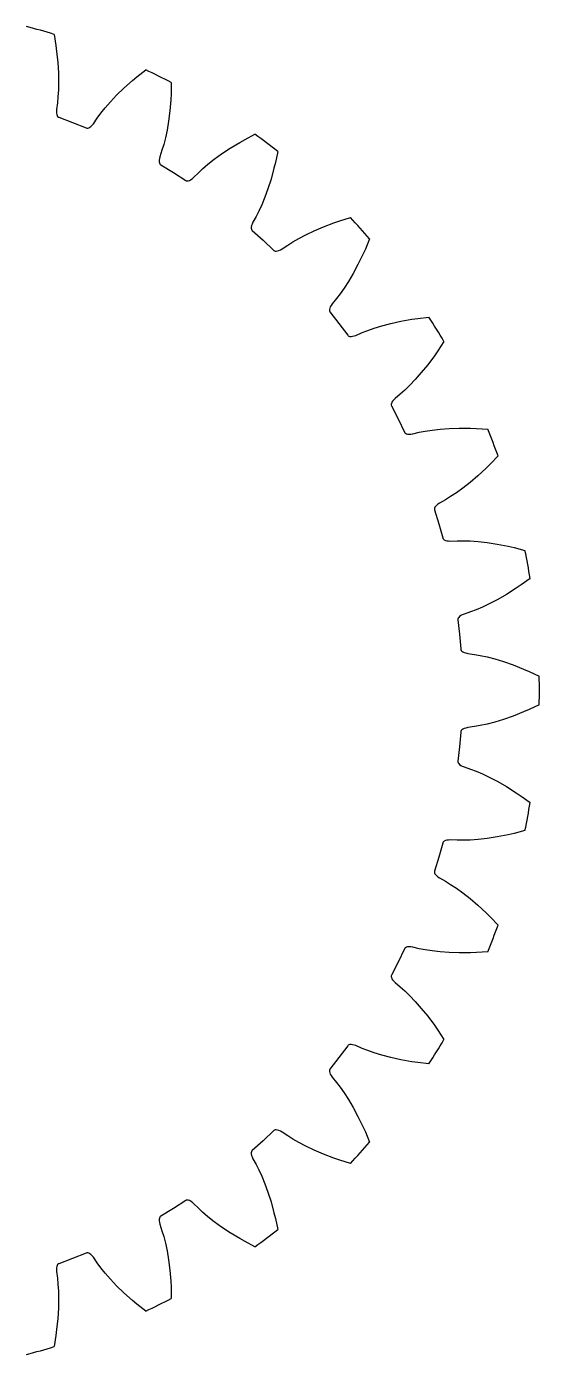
# Model space of a CAD drawing. Extents: x -36 to 36, y -35.9 to 35.9.
# Drawn here: x 9.1 to 36, y -34.8 to 34.8 of the extents above; entities that cross this region are included whole.
import ezdxf

# ---------------------------------------------------------------- set-up
doc = ezdxf.new("R2010")
doc.units = 0

msp = doc.modelspace()

# ---------------------------------------------------------------- linework, layer by layer
at = {"layer": 'layer0'}
for p, q in [((10.569, 34.414), (10.664, 33.837)), ((10.664, 33.837), (10.706, 33.523)), ((10.706, 33.523), (10.767, 32.936)), ((10.767, 32.936), (10.8, 32.403)), ((10.8, 32.403), (10.809, 31.926)), ((14.672, 31.987), (14.915, 32.19)), ((14.915, 32.19), (15.374, 32.552)), ((10.799, 31.504), (10.776, 31.14)), ((10.809, 31.926), (10.799, 31.504)), ((13.849, 31.222), (14.232, 31.594)), ((14.232, 31.594), (14.672, 31.987)), ((16.713, 31.886), (16.7, 31.301)), ((10.743, 30.831), (10.695, 30.478)), ((10.776, 31.14), (10.743, 30.831)), ((13.244, 30.557), (13.521, 30.875)), ((13.521, 30.875), (13.849, 31.222)), ((16.684, 30.985), (16.636, 30.397)), ((16.7, 31.301), (16.684, 30.985)), ((10.695, 30.478), (10.691, 30.377)), ((10.691, 30.377), (10.696, 30.289)), ((10.696, 30.289), (10.709, 30.214)), ((10.709, 30.214), (10.729, 30.154)), ((10.729, 30.154), (10.757, 30.108)), ((10.757, 30.108), (10.79, 30.076)), ((10.79, 30.076), (10.819, 30.062)), ((10.819, 30.062), (11.542, 29.792)), ((12.629, 29.728), (12.832, 30.022)), ((12.832, 30.022), (13.015, 30.272)), ((13.015, 30.272), (13.244, 30.557)), ((16.636, 30.397), (16.57, 29.867)), ((11.542, 29.792), (12.257, 29.505)), ((12.257, 29.505), (12.288, 29.496)), ((12.288, 29.496), (12.334, 29.497)), ((12.334, 29.497), (12.386, 29.512)), ((12.386, 29.512), (12.442, 29.543)), ((12.442, 29.543), (12.501, 29.589)), ((12.501, 29.589), (12.564, 29.651)), ((12.564, 29.651), (12.629, 29.728)), ((16.491, 29.396), (16.404, 28.984)), ((16.57, 29.867), (16.491, 29.396)), ((16.314, 28.63), (16.225, 28.332)), ((16.404, 28.984), (16.314, 28.63)), ((19.795, 28.441), (20.3, 28.746)), ((20.3, 28.746), (20.576, 28.901)), ((20.576, 28.901), (21.093, 29.173)), ((16.09, 27.895), (16.079, 27.808)), ((16.113, 27.994), (16.09, 27.895)), ((16.225, 28.332), (16.113, 27.994)), ((18.633, 27.603), (18.964, 27.865)), ((18.964, 27.865), (19.35, 28.146)), ((19.35, 28.146), (19.795, 28.441)), ((22.287, 28.272), (22.167, 27.7)), ((16.079, 27.808), (16.078, 27.732)), ((16.078, 27.732), (16.087, 27.669)), ((16.087, 27.669), (16.106, 27.619)), ((16.106, 27.619), (16.133, 27.582)), ((16.133, 27.582), (16.159, 27.562)), ((16.159, 27.562), (16.82, 27.164)), ((16.82, 27.164), (17.47, 26.751)), ((18.13, 27.153), (18.356, 27.365)), ((18.356, 27.365), (18.633, 27.603)), ((22.093, 27.392), (21.938, 26.823)), ((22.167, 27.7), (22.093, 27.392)), ((17.47, 26.751), (17.499, 26.736)), ((17.499, 26.736), (17.544, 26.728)), ((17.544, 26.728), (17.598, 26.734)), ((17.598, 26.734), (17.658, 26.754)), ((17.658, 26.754), (17.725, 26.788)), ((17.725, 26.788), (17.798, 26.837)), ((17.798, 26.837), (17.877, 26.902)), ((17.877, 26.902), (18.13, 27.153)), ((21.938, 26.823), (21.776, 26.314)), ((21.612, 25.866), (21.451, 25.476)), ((21.776, 26.314), (21.612, 25.866)), ((21.297, 25.144), (21.155, 24.868)), ((21.451, 25.476), (21.297, 25.144)), ((20.915, 24.38), (20.9, 24.306)), ((20.942, 24.463), (20.915, 24.38)), ((20.982, 24.557), (20.942, 24.463)), ((21.155, 24.868), (20.982, 24.557)), ((24.684, 24.319), (25.237, 24.527)), ((25.237, 24.527), (25.536, 24.629)), ((25.536, 24.629), (26.095, 24.801)), ((20.9, 24.306), (20.898, 24.242)), ((20.898, 24.242), (20.906, 24.189)), ((20.906, 24.189), (20.927, 24.147)), ((20.927, 24.147), (20.949, 24.124)), ((20.949, 24.124), (21.525, 23.611)), ((23.072, 23.526), (23.388, 23.71)), ((23.388, 23.71), (23.761, 23.906)), ((23.761, 23.906), (24.192, 24.111)), ((24.192, 24.111), (24.684, 24.319)), ((27.102, 23.695), (26.88, 23.155)), ((21.525, 23.611), (22.088, 23.085)), ((22.088, 23.085), (22.114, 23.065)), ((22.114, 23.065), (22.157, 23.049)), ((22.157, 23.049), (22.21, 23.045)), ((22.21, 23.045), (22.274, 23.054)), ((22.274, 23.054), (22.346, 23.075)), ((22.346, 23.075), (22.427, 23.11)), ((22.427, 23.11), (22.516, 23.159)), ((22.516, 23.159), (22.81, 23.359)), ((22.81, 23.359), (23.072, 23.526)), ((26.88, 23.155), (26.751, 22.866)), ((26.493, 22.335), (26.24, 21.865)), ((26.751, 22.866), (26.493, 22.335)), ((26.24, 21.865), (25.997, 21.454)), ((25.766, 21.101), (25.555, 20.803)), ((25.997, 21.454), (25.766, 21.101)), ((25.081, 20.199), (25.039, 20.121)), ((25.137, 20.283), (25.081, 20.199)), ((25.364, 20.558), (25.137, 20.283)), ((25.555, 20.803), (25.364, 20.558)), ((24.996, 19.989), (24.995, 19.936)), ((24.995, 19.936), (25.007, 19.891)), ((25.011, 20.051), (24.996, 19.989)), ((25.007, 19.891), (25.025, 19.864)), ((25.039, 20.121), (25.011, 20.051)), ((25.025, 19.864), (25.497, 19.254)), ((29.314, 19.472), (29.627, 19.517)), ((29.627, 19.517), (30.207, 19.583)), ((25.497, 19.254), (25.954, 18.633)), ((26.714, 18.77), (27.002, 18.886)), ((27.002, 18.886), (27.346, 19.008)), ((27.346, 19.008), (27.749, 19.133)), ((27.749, 19.133), (28.211, 19.255)), ((28.211, 19.255), (28.732, 19.369)), ((28.732, 19.369), (29.314, 19.472)), ((25.954, 18.633), (25.975, 18.609)), ((25.975, 18.609), (26.015, 18.585)), ((26.015, 18.585), (26.067, 18.572)), ((26.067, 18.572), (26.13, 18.568)), ((26.13, 18.568), (26.205, 18.576)), ((26.205, 18.576), (26.291, 18.596)), ((26.291, 18.596), (26.388, 18.627)), ((26.388, 18.627), (26.714, 18.77)), ((30.995, 18.312), (30.677, 17.821)), ((30.497, 17.561), (30.146, 17.087)), ((30.677, 17.821), (30.497, 17.561)), ((30.146, 17.087), (29.811, 16.671)), ((29.496, 16.312), (29.205, 16.007)), ((29.811, 16.671), (29.496, 16.312)), ((28.71, 15.547), (28.436, 15.319)), ((28.942, 15.753), (28.71, 15.547)), ((29.205, 16.007), (28.942, 15.753)), ((28.244, 15.056), (28.233, 15.003)), ((28.233, 15.003), (28.237, 14.957)), ((28.237, 14.957), (28.249, 14.927)), ((28.269, 15.114), (28.244, 15.056)), ((28.249, 14.927), (28.6, 14.241)), ((28.31, 15.178), (28.269, 15.114)), ((28.365, 15.246), (28.31, 15.178)), ((28.436, 15.319), (28.365, 15.246)), ((28.6, 14.241), (28.936, 13.547)), ((28.936, 13.547), (28.953, 13.519)), ((28.953, 13.519), (28.987, 13.489)), ((28.987, 13.489), (29.036, 13.466)), ((29.036, 13.466), (29.097, 13.451)), ((29.097, 13.451), (29.173, 13.445)), ((29.173, 13.445), (29.261, 13.448)), ((29.261, 13.448), (29.361, 13.461)), ((29.361, 13.461), (29.708, 13.542)), ((29.708, 13.542), (30.013, 13.603)), ((30.013, 13.603), (30.374, 13.66)), ((30.374, 13.66), (30.793, 13.708)), ((30.793, 13.708), (31.269, 13.743)), ((31.269, 13.743), (31.802, 13.76)), ((31.802, 13.76), (32.393, 13.754)), ((32.393, 13.754), (32.709, 13.741)), ((32.709, 13.741), (33.292, 13.699)), ((33.429, 11.881), (33.204, 11.658)), ((33.832, 12.304), (33.429, 11.881)), ((32.772, 11.256), (32.367, 10.909)), ((33.204, 11.658), (32.772, 11.256)), ((31.991, 10.614), (31.649, 10.368)), ((32.367, 10.909), (31.991, 10.614)), ((30.684, 9.775), (30.617, 9.718)), ((30.767, 9.833), (30.684, 9.775)), ((31.078, 10.007), (30.767, 9.833)), ((31.344, 10.167), (31.078, 10.007)), ((31.649, 10.368), (31.344, 10.167)), ((30.509, 9.56), (30.504, 9.514)), ((30.504, 9.514), (30.51, 9.482)), ((30.529, 9.61), (30.509, 9.56)), ((30.51, 9.482), (30.73, 8.744)), ((30.565, 9.663), (30.529, 9.61)), ((30.617, 9.718), (30.565, 9.663)), ((30.73, 8.744), (30.932, 8)), ((30.932, 8), (30.944, 7.969)), ((30.944, 7.969), (30.972, 7.933)), ((30.972, 7.933), (31.015, 7.901)), ((31.015, 7.901), (31.074, 7.875)), ((31.074, 7.875), (31.146, 7.855)), ((31.146, 7.855), (31.234, 7.842)), ((31.234, 7.842), (31.335, 7.837)), ((31.335, 7.837), (31.691, 7.852)), ((31.691, 7.852), (32.001, 7.856)), ((32.001, 7.856), (32.366, 7.846)), ((32.366, 7.846), (32.787, 7.817)), ((32.787, 7.817), (33.262, 7.764)), ((33.262, 7.764), (33.789, 7.682)), ((33.789, 7.682), (34.368, 7.568)), ((34.368, 7.568), (34.677, 7.497)), ((34.677, 7.497), (35.242, 7.349)), ((35.517, 5.878), (35.043, 5.536)), ((34.283, 5.043), (33.82, 4.776)), ((34.781, 5.359), (34.283, 5.043)), ((35.043, 5.536), (34.781, 5.359)), ((32.678, 4.234), (32.387, 4.126)), ((33.015, 4.376), (32.678, 4.234)), ((33.397, 4.555), (33.015, 4.376)), ((33.82, 4.776), (33.397, 4.555)), ((31.746, 3.791), (31.733, 3.747)), ((31.733, 3.747), (31.733, 3.715)), ((31.733, 3.715), (31.814, 2.948)), ((31.775, 3.837), (31.746, 3.791)), ((31.82, 3.882), (31.775, 3.837)), ((31.881, 3.926), (31.82, 3.882)), ((31.957, 3.97), (31.881, 3.926)), ((32.05, 4.012), (31.957, 3.97)), ((32.387, 4.126), (32.05, 4.012)), ((31.814, 2.948), (31.876, 2.179)), ((31.876, 2.179), (31.881, 2.148)), ((31.881, 2.148), (31.902, 2.106)), ((31.902, 2.106), (31.939, 2.068)), ((31.939, 2.068), (31.992, 2.031)), ((31.992, 2.031), (32.059, 1.998)), ((32.059, 1.998), (32.143, 1.97)), ((32.143, 1.97), (32.241, 1.946)), ((32.241, 1.946), (32.594, 1.895)), ((32.594, 1.895), (32.9, 1.842)), ((32.9, 1.842), (33.257, 1.765)), ((33.257, 1.765), (33.665, 1.659)), ((33.665, 1.659), (34.122, 1.52)), ((34.122, 1.52), (34.626, 1.342)), ((34.626, 1.342), (35.174, 1.124)), ((35.174, 1.124), (35.464, 0.997)), ((35.464, 0.997), (35.992, 0.748)), ((34.626, -1.342), (34.122, -1.52)), ((35.174, -1.124), (34.626, -1.342)), ((35.464, -0.997), (35.174, -1.124)), ((35.992, -0.748), (35.464, -0.997)), ((31.939, -2.068), (31.902, -2.106)), ((31.992, -2.031), (31.939, -2.068)), ((32.059, -1.998), (31.992, -2.031)), ((32.143, -1.97), (32.059, -1.998)), ((32.241, -1.946), (32.143, -1.97)), ((32.594, -1.895), (32.241, -1.946)), ((32.9, -1.842), (32.594, -1.895)), ((33.257, -1.765), (32.9, -1.842)), ((33.665, -1.659), (33.257, -1.765)), ((34.122, -1.52), (33.665, -1.659)), ((31.876, -2.179), (31.814, -2.948)), ((31.881, -2.148), (31.876, -2.179)), ((31.902, -2.106), (31.881, -2.148)), ((31.814, -2.948), (31.733, -3.715)), ((31.733, -3.715), (31.733, -3.747)), ((31.733, -3.747), (31.746, -3.791)), ((31.746, -3.791), (31.775, -3.837)), ((31.775, -3.837), (31.82, -3.882)), ((31.82, -3.882), (31.881, -3.926)), ((31.881, -3.926), (31.957, -3.97)), ((31.957, -3.97), (32.05, -4.012)), ((32.05, -4.012), (32.387, -4.126)), ((32.387, -4.126), (32.678, -4.234)), ((32.678, -4.234), (33.015, -4.376)), ((33.015, -4.376), (33.397, -4.555)), ((33.397, -4.555), (33.82, -4.776)), ((33.82, -4.776), (34.283, -5.043)), ((34.283, -5.043), (34.781, -5.359)), ((34.781, -5.359), (35.043, -5.536)), ((35.043, -5.536), (35.517, -5.878)), ((34.368, -7.568), (33.789, -7.682)), ((34.677, -7.497), (34.368, -7.568)), ((35.242, -7.349), (34.677, -7.497)), ((30.932, -8), (30.73, -8.744)), ((30.944, -7.969), (30.932, -8)), ((30.972, -7.933), (30.944, -7.969)), ((31.015, -7.901), (30.972, -7.933)), ((31.074, -7.875), (31.015, -7.901)), ((31.146, -7.855), (31.074, -7.875)), ((31.234, -7.842), (31.146, -7.855)), ((31.335, -7.837), (31.234, -7.842)), ((31.691, -7.852), (31.335, -7.837)), ((32.001, -7.856), (31.691, -7.852)), ((32.366, -7.846), (32.001, -7.856)), ((32.787, -7.817), (32.366, -7.846)), ((33.262, -7.764), (32.787, -7.817)), ((33.789, -7.682), (33.262, -7.764)), ((30.73, -8.744), (30.51, -9.482)), ((30.51, -9.482), (30.504, -9.514)), ((30.504, -9.514), (30.509, -9.56)), ((30.509, -9.56), (30.529, -9.61)), ((30.529, -9.61), (30.565, -9.663)), ((30.565, -9.663), (30.617, -9.718)), ((30.617, -9.718), (30.684, -9.775)), ((30.684, -9.775), (30.767, -9.833)), ((30.767, -9.833), (31.078, -10.007)), ((31.078, -10.007), (31.344, -10.167)), ((31.344, -10.167), (31.649, -10.368)), ((31.649, -10.368), (31.991, -10.614)), ((31.991, -10.614), (32.367, -10.909)), ((32.367, -10.909), (32.772, -11.256)), ((32.772, -11.256), (33.204, -11.658)), ((33.204, -11.658), (33.429, -11.881)), ((33.429, -11.881), (33.832, -12.304)), ((28.936, -13.547), (28.6, -14.241)), ((28.953, -13.519), (28.936, -13.547)), ((28.987, -13.489), (28.953, -13.519)), ((29.036, -13.466), (28.987, -13.489)), ((29.097, -13.451), (29.036, -13.466)), ((29.173, -13.445), (29.097, -13.451)), ((29.261, -13.448), (29.173, -13.445)), ((29.361, -13.461), (29.261, -13.448)), ((29.708, -13.542), (29.361, -13.461)), ((30.013, -13.603), (29.708, -13.542)), ((30.374, -13.66), (30.013, -13.603)), ((30.793, -13.708), (30.374, -13.66)), ((31.269, -13.743), (30.793, -13.708)), ((31.802, -13.76), (31.269, -13.743)), ((32.393, -13.754), (31.802, -13.76)), ((32.709, -13.741), (32.393, -13.754)), ((33.292, -13.699), (32.709, -13.741)), ((28.6, -14.241), (28.249, -14.927)), ((28.237, -14.957), (28.233, -15.003)), ((28.233, -15.003), (28.244, -15.056)), ((28.249, -14.927), (28.237, -14.957)), ((28.244, -15.056), (28.269, -15.114)), ((28.269, -15.114), (28.31, -15.178)), ((28.31, -15.178), (28.365, -15.246)), ((28.365, -15.246), (28.436, -15.319)), ((28.436, -15.319), (28.71, -15.547)), ((28.71, -15.547), (28.942, -15.753)), ((28.942, -15.753), (29.205, -16.007)), ((29.205, -16.007), (29.496, -16.312)), ((29.496, -16.312), (29.811, -16.671)), ((29.811, -16.671), (30.146, -17.087)), ((30.146, -17.087), (30.497, -17.561)), ((30.497, -17.561), (30.677, -17.821)), ((30.677, -17.821), (30.995, -18.312)), ((25.954, -18.633), (25.497, -19.254)), ((25.975, -18.609), (25.954, -18.633)), ((26.015, -18.585), (25.975, -18.609)), ((26.067, -18.572), (26.015, -18.585)), ((26.13, -18.568), (26.067, -18.572)), ((26.205, -18.576), (26.13, -18.568)), ((26.291, -18.596), (26.205, -18.576)), ((26.388, -18.627), (26.291, -18.596)), ((26.714, -18.77), (26.388, -18.627)), ((27.002, -18.886), (26.714, -18.77)), ((25.497, -19.254), (25.025, -19.864)), ((27.346, -19.008), (27.002, -18.886)), ((27.749, -19.133), (27.346, -19.008)), ((28.211, -19.255), (27.749, -19.133)), ((28.732, -19.369), (28.211, -19.255)), ((29.314, -19.472), (28.732, -19.369)), ((29.627, -19.517), (29.314, -19.472)), ((25.007, -19.891), (24.995, -19.936)), ((24.995, -19.936), (24.996, -19.989)), ((24.996, -19.989), (25.011, -20.051)), ((25.025, -19.864), (25.007, -19.891)), ((25.011, -20.051), (25.039, -20.121)), ((25.039, -20.121), (25.081, -20.199)), ((30.207, -19.583), (29.627, -19.517)), ((25.081, -20.199), (25.137, -20.283)), ((25.137, -20.283), (25.364, -20.558)), ((25.364, -20.558), (25.555, -20.803)), ((25.555, -20.803), (25.766, -21.101)), ((25.766, -21.101), (25.997, -21.454)), ((25.997, -21.454), (26.24, -21.865)), ((26.24, -21.865), (26.493, -22.335)), ((26.493, -22.335), (26.751, -22.866)), ((26.751, -22.866), (26.88, -23.155)), ((21.525, -23.611), (20.949, -24.124)), ((22.088, -23.085), (21.525, -23.611)), ((22.114, -23.065), (22.088, -23.085)), ((22.157, -23.049), (22.114, -23.065)), ((22.21, -23.045), (22.157, -23.049)), ((22.274, -23.054), (22.21, -23.045)), ((22.346, -23.075), (22.274, -23.054)), ((22.427, -23.11), (22.346, -23.075)), ((22.516, -23.159), (22.427, -23.11)), ((22.81, -23.359), (22.516, -23.159)), ((23.072, -23.526), (22.81, -23.359)), ((23.388, -23.71), (23.072, -23.526)), ((26.88, -23.155), (27.102, -23.695)), ((20.906, -24.189), (20.898, -24.242)), ((20.898, -24.242), (20.9, -24.306)), ((20.9, -24.306), (20.915, -24.38)), ((20.927, -24.147), (20.906, -24.189)), ((20.949, -24.124), (20.927, -24.147)), ((23.761, -23.906), (23.388, -23.71)), ((24.192, -24.111), (23.761, -23.906)), ((24.684, -24.319), (24.192, -24.111)), ((25.237, -24.527), (24.684, -24.319)), ((20.915, -24.38), (20.942, -24.463)), ((20.942, -24.463), (20.982, -24.557)), ((20.982, -24.557), (21.155, -24.868)), ((21.155, -24.868), (21.297, -25.144)), ((25.536, -24.629), (25.237, -24.527)), ((26.095, -24.801), (25.536, -24.629)), ((21.297, -25.144), (21.451, -25.476)), ((21.451, -25.476), (21.612, -25.866)), ((21.612, -25.866), (21.776, -26.314)), ((21.776, -26.314), (21.938, -26.823)), ((17.47, -26.751), (16.82, -27.164)), ((17.499, -26.736), (17.47, -26.751)), ((17.544, -26.728), (17.499, -26.736)), ((17.598, -26.734), (17.544, -26.728)), ((17.658, -26.754), (17.598, -26.734)), ((17.725, -26.788), (17.658, -26.754)), ((17.798, -26.837), (17.725, -26.788)), ((17.877, -26.902), (17.798, -26.837)), ((18.13, -27.153), (17.877, -26.902)), ((18.356, -27.365), (18.13, -27.153)), ((21.938, -26.823), (22.093, -27.392)), ((16.087, -27.669), (16.078, -27.732)), ((16.078, -27.732), (16.079, -27.808)), ((16.079, -27.808), (16.09, -27.895)), ((16.106, -27.619), (16.087, -27.669)), ((16.133, -27.582), (16.106, -27.619)), ((16.159, -27.562), (16.133, -27.582)), ((16.82, -27.164), (16.159, -27.562)), ((18.633, -27.603), (18.356, -27.365)), ((18.964, -27.865), (18.633, -27.603)), ((22.093, -27.392), (22.167, -27.7)), ((22.167, -27.7), (22.287, -28.272)), ((16.09, -27.895), (16.113, -27.994)), ((16.113, -27.994), (16.225, -28.332)), ((16.225, -28.332), (16.314, -28.63)), ((19.35, -28.146), (18.964, -27.865)), ((19.795, -28.441), (19.35, -28.146)), ((20.3, -28.746), (19.795, -28.441)), ((16.314, -28.63), (16.404, -28.984)), ((16.404, -28.984), (16.491, -29.396)), ((20.576, -28.901), (20.3, -28.746)), ((21.093, -29.173), (20.576, -28.901)), ((11.542, -29.792), (10.819, -30.062)), ((12.257, -29.505), (11.542, -29.792)), ((12.288, -29.496), (12.257, -29.505)), ((12.334, -29.497), (12.288, -29.496)), ((12.386, -29.512), (12.334, -29.497)), ((12.442, -29.543), (12.386, -29.512)), ((12.501, -29.589), (12.442, -29.543)), ((12.564, -29.651), (12.501, -29.589)), ((12.629, -29.728), (12.564, -29.651)), ((12.832, -30.022), (12.629, -29.728)), ((16.491, -29.396), (16.57, -29.867)), ((16.57, -29.867), (16.636, -30.397)), ((10.696, -30.289), (10.691, -30.377)), ((10.691, -30.377), (10.695, -30.478)), ((10.695, -30.478), (10.743, -30.831)), ((10.709, -30.214), (10.696, -30.289)), ((10.729, -30.154), (10.709, -30.214)), ((10.757, -30.108), (10.729, -30.154)), ((10.79, -30.076), (10.757, -30.108)), ((10.819, -30.062), (10.79, -30.076)), ((13.015, -30.272), (12.832, -30.022)), ((13.244, -30.557), (13.015, -30.272)), ((13.521, -30.875), (13.244, -30.557)), ((16.636, -30.397), (16.684, -30.985)), ((10.743, -30.831), (10.776, -31.14)), ((10.776, -31.14), (10.799, -31.504)), ((13.849, -31.222), (13.521, -30.875)), ((14.232, -31.594), (13.849, -31.222)), ((16.684, -30.985), (16.7, -31.301)), ((16.7, -31.301), (16.713, -31.886)), ((10.799, -31.504), (10.809, -31.926)), ((10.809, -31.926), (10.8, -32.403)), ((14.672, -31.987), (14.232, -31.594)), ((14.915, -32.19), (14.672, -31.987)), ((10.8, -32.403), (10.767, -32.936)), ((15.374, -32.552), (14.915, -32.19)), ((10.767, -32.936), (10.706, -33.523)), ((10.664, -33.837), (10.569, -34.414)), ((10.706, -33.523), (10.664, -33.837))]:
    msp.add_line(p, q, dxfattribs=at)
for start, end in [(72.9271, 75.30819), (62.33887, 64.71996), (51.75063, 54.13172), (41.1624, 43.54349), (30.57416, 32.95525), (19.98593, 22.36701), (9.39769, 11.77878), (358.80946, 361.19054), (348.22122, 350.60231), (337.63299, 340.01407), (327.04475, 329.42584), (316.45651, 318.8376), (305.86828, 308.24937), (295.28004, 297.66113), (284.69181, 287.0729)]:
    msp.add_arc((0, 0), 36, start, end, dxfattribs=at)
at = {"layer": 'layer1'}
for p, q in [((10.569, 34.414), (10.664, 33.837)), ((10.664, 33.837), (10.706, 33.523)), ((10.706, 33.523), (10.767, 32.936)), ((10.767, 32.936), (10.8, 32.403)), ((10.8, 32.403), (10.809, 31.926)), ((14.672, 31.987), (14.915, 32.19)), ((14.915, 32.19), (15.374, 32.552)), ((10.799, 31.504), (10.776, 31.14)), ((10.809, 31.926), (10.799, 31.504)), ((13.849, 31.222), (14.232, 31.594)), ((14.232, 31.594), (14.672, 31.987)), ((16.713, 31.886), (16.7, 31.301)), ((10.743, 30.831), (10.695, 30.478)), ((10.776, 31.14), (10.743, 30.831)), ((13.244, 30.557), (13.521, 30.875)), ((13.521, 30.875), (13.849, 31.222)), ((16.684, 30.985), (16.636, 30.397)), ((16.7, 31.301), (16.684, 30.985)), ((10.695, 30.478), (10.691, 30.377)), ((10.691, 30.377), (10.696, 30.289)), ((10.696, 30.289), (10.709, 30.214)), ((10.709, 30.214), (10.729, 30.154)), ((10.729, 30.154), (10.757, 30.108)), ((10.757, 30.108), (10.79, 30.076)), ((10.79, 30.076), (10.819, 30.062)), ((10.819, 30.062), (11.542, 29.792)), ((12.629, 29.728), (12.832, 30.022)), ((12.832, 30.022), (13.015, 30.272)), ((13.015, 30.272), (13.244, 30.557)), ((16.636, 30.397), (16.57, 29.867)), ((11.542, 29.792), (12.257, 29.505)), ((12.257, 29.505), (12.288, 29.496)), ((12.288, 29.496), (12.334, 29.497)), ((12.334, 29.497), (12.386, 29.512)), ((12.386, 29.512), (12.442, 29.543)), ((12.442, 29.543), (12.501, 29.589)), ((12.501, 29.589), (12.564, 29.651)), ((12.564, 29.651), (12.629, 29.728)), ((16.491, 29.396), (16.404, 28.984)), ((16.57, 29.867), (16.491, 29.396)), ((16.314, 28.63), (16.225, 28.332)), ((16.404, 28.984), (16.314, 28.63)), ((19.795, 28.441), (20.3, 28.746)), ((20.3, 28.746), (20.576, 28.901)), ((20.576, 28.901), (21.093, 29.173)), ((16.09, 27.895), (16.079, 27.808)), ((16.113, 27.994), (16.09, 27.895)), ((16.225, 28.332), (16.113, 27.994)), ((18.633, 27.603), (18.964, 27.865)), ((18.964, 27.865), (19.35, 28.146)), ((19.35, 28.146), (19.795, 28.441)), ((22.287, 28.272), (22.167, 27.7)), ((16.079, 27.808), (16.078, 27.732)), ((16.078, 27.732), (16.087, 27.669)), ((16.087, 27.669), (16.106, 27.619)), ((16.106, 27.619), (16.133, 27.582)), ((16.133, 27.582), (16.159, 27.562)), ((16.159, 27.562), (16.82, 27.164)), ((16.82, 27.164), (17.47, 26.751)), ((18.13, 27.153), (18.356, 27.365)), ((18.356, 27.365), (18.633, 27.603)), ((22.093, 27.392), (21.938, 26.823)), ((22.167, 27.7), (22.093, 27.392)), ((17.47, 26.751), (17.499, 26.736)), ((17.499, 26.736), (17.544, 26.728)), ((17.544, 26.728), (17.598, 26.734)), ((17.598, 26.734), (17.658, 26.754)), ((17.658, 26.754), (17.725, 26.788)), ((17.725, 26.788), (17.798, 26.837)), ((17.798, 26.837), (17.877, 26.902)), ((17.877, 26.902), (18.13, 27.153)), ((21.938, 26.823), (21.776, 26.314)), ((21.612, 25.866), (21.451, 25.476)), ((21.776, 26.314), (21.612, 25.866)), ((21.297, 25.144), (21.155, 24.868)), ((21.451, 25.476), (21.297, 25.144)), ((20.915, 24.38), (20.9, 24.306)), ((20.942, 24.463), (20.915, 24.38)), ((20.982, 24.557), (20.942, 24.463)), ((21.155, 24.868), (20.982, 24.557)), ((24.684, 24.319), (25.237, 24.527)), ((25.237, 24.527), (25.536, 24.629)), ((25.536, 24.629), (26.095, 24.801)), ((20.9, 24.306), (20.898, 24.242)), ((20.898, 24.242), (20.906, 24.189)), ((20.906, 24.189), (20.927, 24.147)), ((20.927, 24.147), (20.949, 24.124)), ((20.949, 24.124), (21.525, 23.611)), ((23.072, 23.526), (23.388, 23.71)), ((23.388, 23.71), (23.761, 23.906)), ((23.761, 23.906), (24.192, 24.111)), ((24.192, 24.111), (24.684, 24.319)), ((27.102, 23.695), (26.88, 23.155)), ((21.525, 23.611), (22.088, 23.085)), ((22.088, 23.085), (22.114, 23.065)), ((22.114, 23.065), (22.157, 23.049)), ((22.157, 23.049), (22.21, 23.045)), ((22.21, 23.045), (22.274, 23.054)), ((22.274, 23.054), (22.346, 23.075)), ((22.346, 23.075), (22.427, 23.11)), ((22.427, 23.11), (22.516, 23.159)), ((22.516, 23.159), (22.81, 23.359)), ((22.81, 23.359), (23.072, 23.526)), ((26.88, 23.155), (26.751, 22.866)), ((26.493, 22.335), (26.24, 21.865)), ((26.751, 22.866), (26.493, 22.335)), ((26.24, 21.865), (25.997, 21.454)), ((25.766, 21.101), (25.555, 20.803)), ((25.997, 21.454), (25.766, 21.101)), ((25.081, 20.199), (25.039, 20.121)), ((25.137, 20.283), (25.081, 20.199)), ((25.364, 20.558), (25.137, 20.283)), ((25.555, 20.803), (25.364, 20.558)), ((24.996, 19.989), (24.995, 19.936)), ((24.995, 19.936), (25.007, 19.891)), ((25.011, 20.051), (24.996, 19.989)), ((25.007, 19.891), (25.025, 19.864)), ((25.039, 20.121), (25.011, 20.051)), ((25.025, 19.864), (25.497, 19.254)), ((29.314, 19.472), (29.627, 19.517)), ((29.627, 19.517), (30.207, 19.583)), ((25.497, 19.254), (25.954, 18.633)), ((26.714, 18.77), (27.002, 18.886)), ((27.002, 18.886), (27.346, 19.008)), ((27.346, 19.008), (27.749, 19.133)), ((27.749, 19.133), (28.211, 19.255)), ((28.211, 19.255), (28.732, 19.369)), ((28.732, 19.369), (29.314, 19.472)), ((25.954, 18.633), (25.975, 18.609)), ((25.975, 18.609), (26.015, 18.585)), ((26.015, 18.585), (26.067, 18.572)), ((26.067, 18.572), (26.13, 18.568)), ((26.13, 18.568), (26.205, 18.576)), ((26.205, 18.576), (26.291, 18.596)), ((26.291, 18.596), (26.388, 18.627)), ((26.388, 18.627), (26.714, 18.77)), ((30.995, 18.312), (30.677, 17.821)), ((30.497, 17.561), (30.146, 17.087)), ((30.677, 17.821), (30.497, 17.561)), ((30.146, 17.087), (29.811, 16.671)), ((29.496, 16.312), (29.205, 16.007)), ((29.811, 16.671), (29.496, 16.312)), ((28.71, 15.547), (28.436, 15.319)), ((28.942, 15.753), (28.71, 15.547)), ((29.205, 16.007), (28.942, 15.753)), ((28.244, 15.056), (28.233, 15.003)), ((28.233, 15.003), (28.237, 14.957)), ((28.237, 14.957), (28.249, 14.927)), ((28.269, 15.114), (28.244, 15.056)), ((28.249, 14.927), (28.6, 14.241)), ((28.31, 15.178), (28.269, 15.114)), ((28.365, 15.246), (28.31, 15.178)), ((28.436, 15.319), (28.365, 15.246)), ((28.6, 14.241), (28.936, 13.547)), ((28.936, 13.547), (28.953, 13.519)), ((28.953, 13.519), (28.987, 13.489)), ((28.987, 13.489), (29.036, 13.466)), ((29.036, 13.466), (29.097, 13.451)), ((29.097, 13.451), (29.173, 13.445)), ((29.173, 13.445), (29.261, 13.448)), ((29.261, 13.448), (29.361, 13.461)), ((29.361, 13.461), (29.708, 13.542)), ((29.708, 13.542), (30.013, 13.603)), ((30.013, 13.603), (30.374, 13.66)), ((30.374, 13.66), (30.793, 13.708)), ((30.793, 13.708), (31.269, 13.743)), ((31.269, 13.743), (31.802, 13.76)), ((31.802, 13.76), (32.393, 13.754)), ((32.393, 13.754), (32.709, 13.741)), ((32.709, 13.741), (33.292, 13.699)), ((33.429, 11.881), (33.204, 11.658)), ((33.832, 12.304), (33.429, 11.881)), ((32.772, 11.256), (32.367, 10.909)), ((33.204, 11.658), (32.772, 11.256)), ((31.991, 10.614), (31.649, 10.368)), ((32.367, 10.909), (31.991, 10.614)), ((30.684, 9.775), (30.617, 9.718)), ((30.767, 9.833), (30.684, 9.775)), ((31.078, 10.007), (30.767, 9.833)), ((31.344, 10.167), (31.078, 10.007)), ((31.649, 10.368), (31.344, 10.167)), ((30.509, 9.56), (30.504, 9.514)), ((30.504, 9.514), (30.51, 9.482)), ((30.529, 9.61), (30.509, 9.56)), ((30.51, 9.482), (30.73, 8.744)), ((30.565, 9.663), (30.529, 9.61)), ((30.617, 9.718), (30.565, 9.663)), ((30.73, 8.744), (30.932, 8)), ((30.932, 8), (30.944, 7.969)), ((30.944, 7.969), (30.972, 7.933)), ((30.972, 7.933), (31.015, 7.901)), ((31.015, 7.901), (31.074, 7.875)), ((31.074, 7.875), (31.146, 7.855)), ((31.146, 7.855), (31.234, 7.842)), ((31.234, 7.842), (31.335, 7.837)), ((31.335, 7.837), (31.691, 7.852)), ((31.691, 7.852), (32.001, 7.856)), ((32.001, 7.856), (32.366, 7.846)), ((32.366, 7.846), (32.787, 7.817)), ((32.787, 7.817), (33.262, 7.764)), ((33.262, 7.764), (33.789, 7.682)), ((33.789, 7.682), (34.368, 7.568)), ((34.368, 7.568), (34.677, 7.497)), ((34.677, 7.497), (35.242, 7.349)), ((35.517, 5.878), (35.043, 5.536)), ((34.283, 5.043), (33.82, 4.776)), ((34.781, 5.359), (34.283, 5.043)), ((35.043, 5.536), (34.781, 5.359)), ((32.678, 4.234), (32.387, 4.126)), ((33.015, 4.376), (32.678, 4.234)), ((33.397, 4.555), (33.015, 4.376)), ((33.82, 4.776), (33.397, 4.555)), ((31.746, 3.791), (31.733, 3.747)), ((31.733, 3.747), (31.733, 3.715)), ((31.733, 3.715), (31.814, 2.948)), ((31.775, 3.837), (31.746, 3.791)), ((31.82, 3.882), (31.775, 3.837)), ((31.881, 3.926), (31.82, 3.882)), ((31.957, 3.97), (31.881, 3.926)), ((32.05, 4.012), (31.957, 3.97)), ((32.387, 4.126), (32.05, 4.012)), ((31.814, 2.948), (31.876, 2.179)), ((31.876, 2.179), (31.881, 2.148)), ((31.881, 2.148), (31.902, 2.106)), ((31.902, 2.106), (31.939, 2.068)), ((31.939, 2.068), (31.992, 2.031)), ((31.992, 2.031), (32.059, 1.998)), ((32.059, 1.998), (32.143, 1.97)), ((32.143, 1.97), (32.241, 1.946)), ((32.241, 1.946), (32.594, 1.895)), ((32.594, 1.895), (32.9, 1.842)), ((32.9, 1.842), (33.257, 1.765)), ((33.257, 1.765), (33.665, 1.659)), ((33.665, 1.659), (34.122, 1.52)), ((34.122, 1.52), (34.626, 1.342)), ((34.626, 1.342), (35.174, 1.124)), ((35.174, 1.124), (35.464, 0.997)), ((35.464, 0.997), (35.992, 0.748)), ((34.626, -1.342), (34.122, -1.52)), ((35.174, -1.124), (34.626, -1.342)), ((35.464, -0.997), (35.174, -1.124)), ((35.992, -0.748), (35.464, -0.997)), ((31.939, -2.068), (31.902, -2.106)), ((31.992, -2.031), (31.939, -2.068)), ((32.059, -1.998), (31.992, -2.031)), ((32.143, -1.97), (32.059, -1.998)), ((32.241, -1.946), (32.143, -1.97)), ((32.594, -1.895), (32.241, -1.946)), ((32.9, -1.842), (32.594, -1.895)), ((33.257, -1.765), (32.9, -1.842)), ((33.665, -1.659), (33.257, -1.765)), ((34.122, -1.52), (33.665, -1.659)), ((31.876, -2.179), (31.814, -2.948)), ((31.881, -2.148), (31.876, -2.179)), ((31.902, -2.106), (31.881, -2.148)), ((31.814, -2.948), (31.733, -3.715)), ((31.733, -3.715), (31.733, -3.747)), ((31.733, -3.747), (31.746, -3.791)), ((31.746, -3.791), (31.775, -3.837)), ((31.775, -3.837), (31.82, -3.882)), ((31.82, -3.882), (31.881, -3.926)), ((31.881, -3.926), (31.957, -3.97)), ((31.957, -3.97), (32.05, -4.012)), ((32.05, -4.012), (32.387, -4.126)), ((32.387, -4.126), (32.678, -4.234)), ((32.678, -4.234), (33.015, -4.376)), ((33.015, -4.376), (33.397, -4.555)), ((33.397, -4.555), (33.82, -4.776)), ((33.82, -4.776), (34.283, -5.043)), ((34.283, -5.043), (34.781, -5.359)), ((34.781, -5.359), (35.043, -5.536)), ((35.043, -5.536), (35.517, -5.878)), ((34.368, -7.568), (33.789, -7.682)), ((34.677, -7.497), (34.368, -7.568)), ((35.242, -7.349), (34.677, -7.497)), ((30.932, -8), (30.73, -8.744)), ((30.944, -7.969), (30.932, -8)), ((30.972, -7.933), (30.944, -7.969)), ((31.015, -7.901), (30.972, -7.933)), ((31.074, -7.875), (31.015, -7.901)), ((31.146, -7.855), (31.074, -7.875)), ((31.234, -7.842), (31.146, -7.855)), ((31.335, -7.837), (31.234, -7.842)), ((31.691, -7.852), (31.335, -7.837)), ((32.001, -7.856), (31.691, -7.852)), ((32.366, -7.846), (32.001, -7.856)), ((32.787, -7.817), (32.366, -7.846)), ((33.262, -7.764), (32.787, -7.817)), ((33.789, -7.682), (33.262, -7.764)), ((30.73, -8.744), (30.51, -9.482)), ((30.51, -9.482), (30.504, -9.514)), ((30.504, -9.514), (30.509, -9.56)), ((30.509, -9.56), (30.529, -9.61)), ((30.529, -9.61), (30.565, -9.663)), ((30.565, -9.663), (30.617, -9.718)), ((30.617, -9.718), (30.684, -9.775)), ((30.684, -9.775), (30.767, -9.833)), ((30.767, -9.833), (31.078, -10.007)), ((31.078, -10.007), (31.344, -10.167)), ((31.344, -10.167), (31.649, -10.368)), ((31.649, -10.368), (31.991, -10.614)), ((31.991, -10.614), (32.367, -10.909)), ((32.367, -10.909), (32.772, -11.256)), ((32.772, -11.256), (33.204, -11.658)), ((33.204, -11.658), (33.429, -11.881)), ((33.429, -11.881), (33.832, -12.304)), ((28.936, -13.547), (28.6, -14.241)), ((28.953, -13.519), (28.936, -13.547)), ((28.987, -13.489), (28.953, -13.519)), ((29.036, -13.466), (28.987, -13.489)), ((29.097, -13.451), (29.036, -13.466)), ((29.173, -13.445), (29.097, -13.451)), ((29.261, -13.448), (29.173, -13.445)), ((29.361, -13.461), (29.261, -13.448)), ((29.708, -13.542), (29.361, -13.461)), ((30.013, -13.603), (29.708, -13.542)), ((30.374, -13.66), (30.013, -13.603)), ((30.793, -13.708), (30.374, -13.66)), ((31.269, -13.743), (30.793, -13.708)), ((31.802, -13.76), (31.269, -13.743)), ((32.393, -13.754), (31.802, -13.76)), ((32.709, -13.741), (32.393, -13.754)), ((33.292, -13.699), (32.709, -13.741)), ((28.6, -14.241), (28.249, -14.927)), ((28.237, -14.957), (28.233, -15.003)), ((28.233, -15.003), (28.244, -15.056)), ((28.249, -14.927), (28.237, -14.957)), ((28.244, -15.056), (28.269, -15.114)), ((28.269, -15.114), (28.31, -15.178)), ((28.31, -15.178), (28.365, -15.246)), ((28.365, -15.246), (28.436, -15.319)), ((28.436, -15.319), (28.71, -15.547)), ((28.71, -15.547), (28.942, -15.753)), ((28.942, -15.753), (29.205, -16.007)), ((29.205, -16.007), (29.496, -16.312)), ((29.496, -16.312), (29.811, -16.671)), ((29.811, -16.671), (30.146, -17.087)), ((30.146, -17.087), (30.497, -17.561)), ((30.497, -17.561), (30.677, -17.821)), ((30.677, -17.821), (30.995, -18.312)), ((25.954, -18.633), (25.497, -19.254)), ((25.975, -18.609), (25.954, -18.633)), ((26.015, -18.585), (25.975, -18.609)), ((26.067, -18.572), (26.015, -18.585)), ((26.13, -18.568), (26.067, -18.572)), ((26.205, -18.576), (26.13, -18.568)), ((26.291, -18.596), (26.205, -18.576)), ((26.388, -18.627), (26.291, -18.596)), ((26.714, -18.77), (26.388, -18.627)), ((27.002, -18.886), (26.714, -18.77)), ((25.497, -19.254), (25.025, -19.864)), ((27.346, -19.008), (27.002, -18.886)), ((27.749, -19.133), (27.346, -19.008)), ((28.211, -19.255), (27.749, -19.133)), ((28.732, -19.369), (28.211, -19.255)), ((29.314, -19.472), (28.732, -19.369)), ((29.627, -19.517), (29.314, -19.472)), ((25.007, -19.891), (24.995, -19.936)), ((24.995, -19.936), (24.996, -19.989)), ((24.996, -19.989), (25.011, -20.051)), ((25.025, -19.864), (25.007, -19.891)), ((25.011, -20.051), (25.039, -20.121)), ((25.039, -20.121), (25.081, -20.199)), ((30.207, -19.583), (29.627, -19.517)), ((25.081, -20.199), (25.137, -20.283)), ((25.137, -20.283), (25.364, -20.558)), ((25.364, -20.558), (25.555, -20.803)), ((25.555, -20.803), (25.766, -21.101)), ((25.766, -21.101), (25.997, -21.454)), ((25.997, -21.454), (26.24, -21.865)), ((26.24, -21.865), (26.493, -22.335)), ((26.493, -22.335), (26.751, -22.866)), ((26.751, -22.866), (26.88, -23.155)), ((21.525, -23.611), (20.949, -24.124)), ((22.088, -23.085), (21.525, -23.611)), ((22.114, -23.065), (22.088, -23.085)), ((22.157, -23.049), (22.114, -23.065)), ((22.21, -23.045), (22.157, -23.049)), ((22.274, -23.054), (22.21, -23.045)), ((22.346, -23.075), (22.274, -23.054)), ((22.427, -23.11), (22.346, -23.075)), ((22.516, -23.159), (22.427, -23.11)), ((22.81, -23.359), (22.516, -23.159)), ((23.072, -23.526), (22.81, -23.359)), ((23.388, -23.71), (23.072, -23.526)), ((26.88, -23.155), (27.102, -23.695)), ((20.906, -24.189), (20.898, -24.242)), ((20.898, -24.242), (20.9, -24.306)), ((20.9, -24.306), (20.915, -24.38)), ((20.927, -24.147), (20.906, -24.189)), ((20.949, -24.124), (20.927, -24.147)), ((23.761, -23.906), (23.388, -23.71)), ((24.192, -24.111), (23.761, -23.906)), ((24.684, -24.319), (24.192, -24.111)), ((25.237, -24.527), (24.684, -24.319)), ((20.915, -24.38), (20.942, -24.463)), ((20.942, -24.463), (20.982, -24.557)), ((20.982, -24.557), (21.155, -24.868)), ((21.155, -24.868), (21.297, -25.144)), ((25.536, -24.629), (25.237, -24.527)), ((26.095, -24.801), (25.536, -24.629)), ((21.297, -25.144), (21.451, -25.476)), ((21.451, -25.476), (21.612, -25.866)), ((21.612, -25.866), (21.776, -26.314)), ((21.776, -26.314), (21.938, -26.823)), ((17.47, -26.751), (16.82, -27.164)), ((17.499, -26.736), (17.47, -26.751)), ((17.544, -26.728), (17.499, -26.736)), ((17.598, -26.734), (17.544, -26.728)), ((17.658, -26.754), (17.598, -26.734)), ((17.725, -26.788), (17.658, -26.754)), ((17.798, -26.837), (17.725, -26.788)), ((17.877, -26.902), (17.798, -26.837)), ((18.13, -27.153), (17.877, -26.902)), ((18.356, -27.365), (18.13, -27.153)), ((21.938, -26.823), (22.093, -27.392)), ((16.087, -27.669), (16.078, -27.732)), ((16.078, -27.732), (16.079, -27.808)), ((16.079, -27.808), (16.09, -27.895)), ((16.106, -27.619), (16.087, -27.669)), ((16.133, -27.582), (16.106, -27.619)), ((16.159, -27.562), (16.133, -27.582)), ((16.82, -27.164), (16.159, -27.562)), ((18.633, -27.603), (18.356, -27.365)), ((18.964, -27.865), (18.633, -27.603)), ((22.093, -27.392), (22.167, -27.7)), ((22.167, -27.7), (22.287, -28.272)), ((16.09, -27.895), (16.113, -27.994)), ((16.113, -27.994), (16.225, -28.332)), ((16.225, -28.332), (16.314, -28.63)), ((19.35, -28.146), (18.964, -27.865)), ((19.795, -28.441), (19.35, -28.146)), ((20.3, -28.746), (19.795, -28.441)), ((16.314, -28.63), (16.404, -28.984)), ((16.404, -28.984), (16.491, -29.396)), ((20.576, -28.901), (20.3, -28.746)), ((21.093, -29.173), (20.576, -28.901)), ((11.542, -29.792), (10.819, -30.062)), ((12.257, -29.505), (11.542, -29.792)), ((12.288, -29.496), (12.257, -29.505)), ((12.334, -29.497), (12.288, -29.496)), ((12.386, -29.512), (12.334, -29.497)), ((12.442, -29.543), (12.386, -29.512)), ((12.501, -29.589), (12.442, -29.543)), ((12.564, -29.651), (12.501, -29.589)), ((12.629, -29.728), (12.564, -29.651)), ((12.832, -30.022), (12.629, -29.728)), ((16.491, -29.396), (16.57, -29.867)), ((16.57, -29.867), (16.636, -30.397)), ((10.696, -30.289), (10.691, -30.377)), ((10.691, -30.377), (10.695, -30.478)), ((10.695, -30.478), (10.743, -30.831)), ((10.709, -30.214), (10.696, -30.289)), ((10.729, -30.154), (10.709, -30.214)), ((10.757, -30.108), (10.729, -30.154)), ((10.79, -30.076), (10.757, -30.108)), ((10.819, -30.062), (10.79, -30.076)), ((13.015, -30.272), (12.832, -30.022)), ((13.244, -30.557), (13.015, -30.272)), ((13.521, -30.875), (13.244, -30.557)), ((16.636, -30.397), (16.684, -30.985)), ((10.743, -30.831), (10.776, -31.14)), ((10.776, -31.14), (10.799, -31.504)), ((13.849, -31.222), (13.521, -30.875)), ((14.232, -31.594), (13.849, -31.222)), ((16.684, -30.985), (16.7, -31.301)), ((16.7, -31.301), (16.713, -31.886)), ((10.799, -31.504), (10.809, -31.926)), ((10.809, -31.926), (10.8, -32.403)), ((14.672, -31.987), (14.232, -31.594)), ((14.915, -32.19), (14.672, -31.987)), ((10.8, -32.403), (10.767, -32.936)), ((15.374, -32.552), (14.915, -32.19)), ((10.767, -32.936), (10.706, -33.523)), ((10.664, -33.837), (10.569, -34.414)), ((10.706, -33.523), (10.664, -33.837))]:
    msp.add_line(p, q, dxfattribs=at)
for start, end in [(72.9271, 75.30819), (62.33887, 64.71996), (51.75063, 54.13172), (41.1624, 43.54349), (30.57416, 32.95525), (19.98593, 22.36701), (9.39769, 11.77878), (358.80946, 361.19054), (348.22122, 350.60231), (337.63299, 340.01407), (327.04475, 329.42584), (316.45651, 318.8376), (305.86828, 308.24937), (295.28004, 297.66113), (284.69181, 287.0729)]:
    msp.add_arc((0, 0), 36, start, end, dxfattribs=at)

doc.saveas('drawing.dxf')
